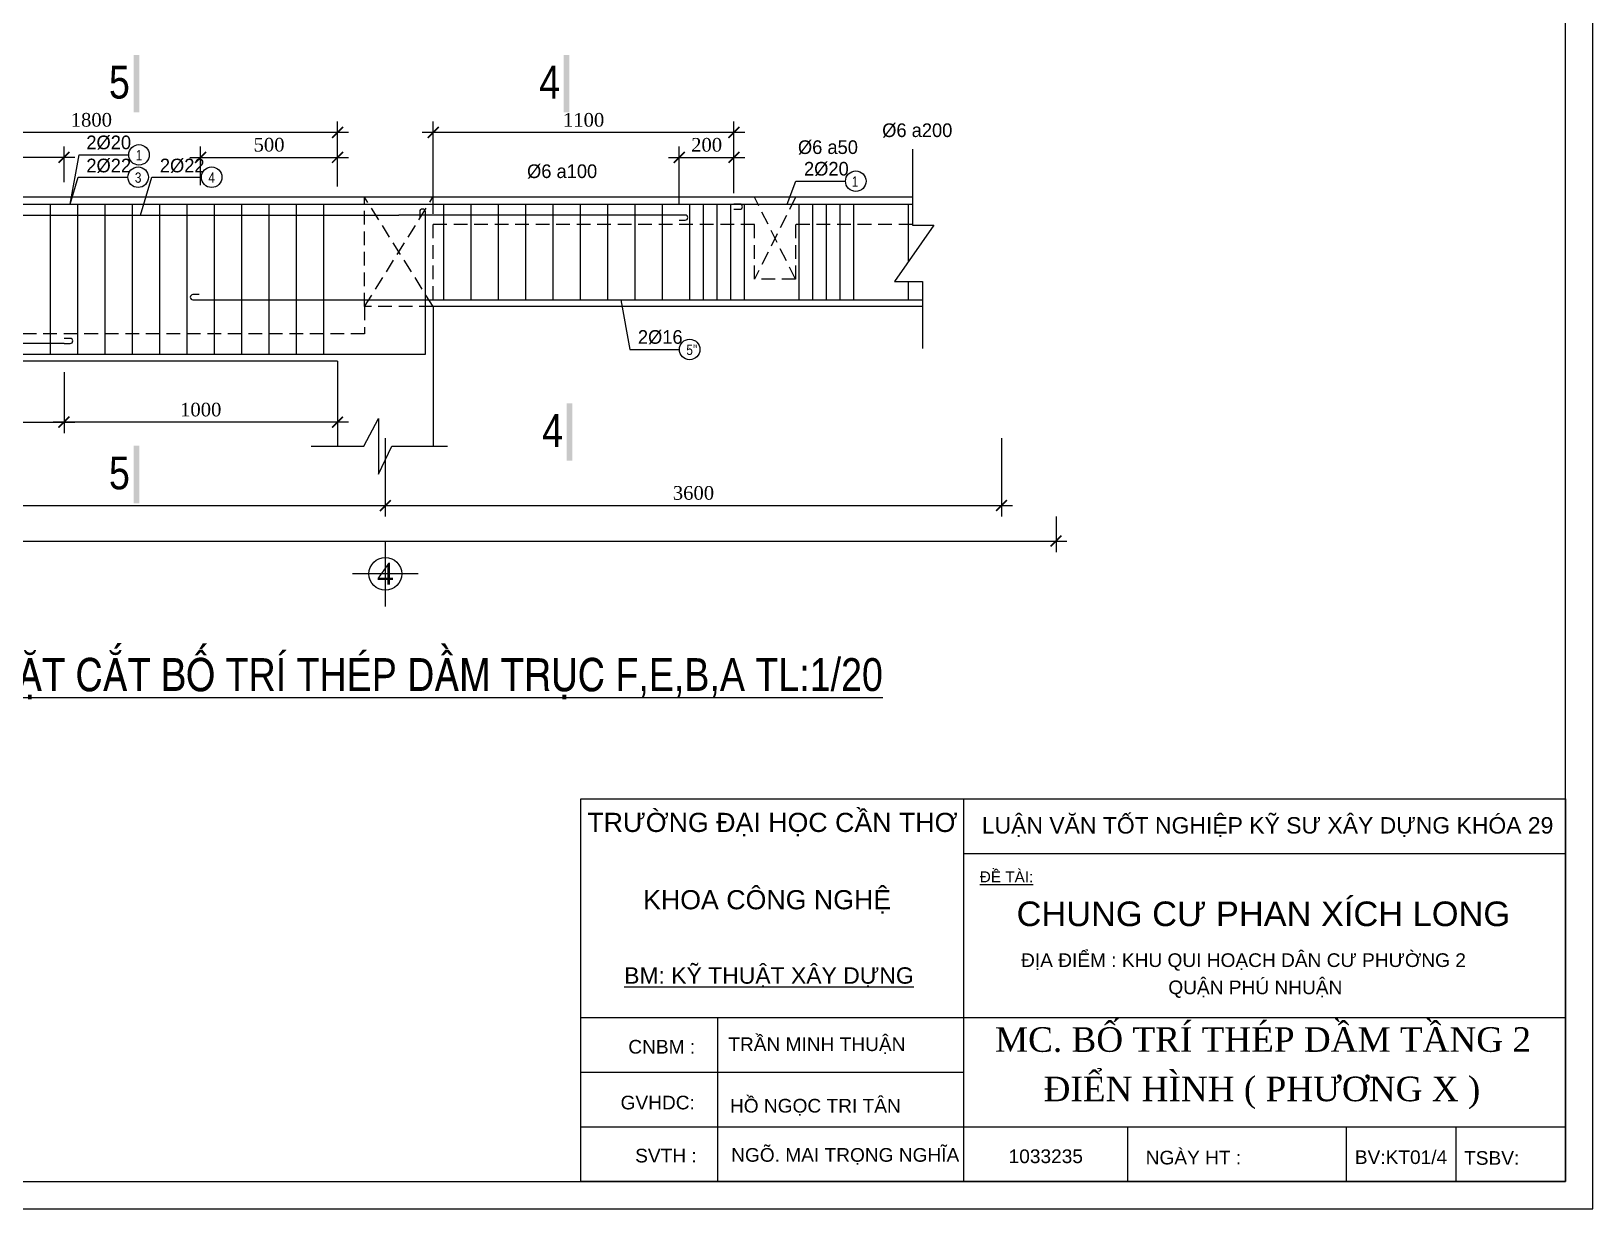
# Model space of a CAD drawing. Extents: x 394 to 4072, y -2056 to 755.
# Drawn here: x 2791.2 to 3076.7, y 158.3 to 373.8 of the extents above; entities that cross this region are included whole.
import ezdxf
from ezdxf.enums import TextEntityAlignment as Align

# ---------------------------------------------------------------- set-up
doc = ezdxf.new("R2010")
doc.units = 0
doc.header["$MEASUREMENT"] = 0
doc.linetypes.add('CENTER2', pattern=[1.125, 0.75, -0.125, 0.125, -0.125])
doc.linetypes.add('HIDDEN', pattern=[0.375, 0.25, -0.125])
doc.layers.get('0').update_dxf_attribs({"linetype": 'CONTINUOUS'})
doc.layers.get('DEFPOINTS').update_dxf_attribs({"linetype": 'CONTINUOUS'})
for name, color, linetype in [('DAI', 3, 'CONTINUOUS'), ('DIM', 1, 'CONTINUOUS'), ('DUT', 7, 'CENTER2'), ('MOTAAR', 1, 'CONTINUOUS'), ('TEXT', 7, 'CONTINUOUS'), ('THEP', 6, 'CONTINUOUS'), ('TU1', 9, 'CONTINUOUS'), ('TUONG', 7, 'CONTINUOUS')]:
    doc.layers.add(name, color=color, linetype=linetype)
doc.styles.add('DIM-NEW', font='')
doc.styles.add('style1', font='')
doc.styles.add('T2', font='')
doc.styles.add('VNI-HELVE', font='')
doc.styles.add('VNI-TIMES', font='')
doc.styles.get('DIM-NEW').set_extended_font_data('VNI-Helve-Condense')
doc.styles.get('style1').set_extended_font_data('VNI-Goudy')
doc.styles.get('T2').set_extended_font_data('VNI-Times')
doc.styles.get('VNI-HELVE').set_extended_font_data('VNI-Helve')
doc.styles.get('VNI-TIMES').set_extended_font_data('VNI-Times')
doc.dimstyles.new('TL20', dxfattribs={"dimtxt": 2.5, "dimasz": 2, "dimexe": 2, "dimexo": 2, "dimgap": 1, "dimtad": 1, "dimdec": 0, "dimlfac": 20, "dimzin": 0, "dimdsep": 46, "dimtxsty": 'T2', "dimblk": 'ARCHTICK', "dimcen": 2.5, "dimdle": 2, "dimclrd": 1, "dimclre": 1, "dimclrt": 2, "dimadec": 0, "dimazin": 0, "dimtfac": 1, "dimtdec": 0, "dimtix": 1, "dimtofl": 0, "dimtmove": 0, "dimatfit": 0, "dimldrblk": 'ARCHTICK', "dimfxl": 1, "dimtolj": 1, "dimtzin": 0, "dimlwd": -1, "dimlwe": -1, "dimarcsym": 0})

# ---------------------------------------------------------------- blocks, each defined once
blk = doc.blocks.new('truc2')
at = {"layer": 'MOTAAR'}
for p, q in [((0, -15), (0, 0)), ((7.5, -7.5), (-7.5, -7.5))]:
    blk.add_line(p, q, dxfattribs=at)
blk.add_lwpolyline([(0, -3.5), (0, -1.84)], dxfattribs=at)
blk.add_circle((0, -7.5), 3.75, dxfattribs=at)
at = {"layer": 'TEXT', "style": 'T2'}
blk.add_attdef('1', text='', height=5, dxfattribs=at).set_placement((0, -7.5), align=Align.MIDDLE_CENTER)
blk = doc.blocks.new('_ARCHTICK')
at = {"color": 0, "linetype": 'ByBlock', "const_width": 0.15}
blk.add_lwpolyline([(-0.5, -0.5), (0.5, 0.5)], dxfattribs=at)
blk = doc.blocks.new('*D26')
at = {"layer": 'DEFPOINTS', "color": 0, "transparency": 16777216}
for p in [(2757.15, 355.25), (2847.15, 343.38), (2757.15, 342.13)]:
    blk.add_point(p, dxfattribs=at)
at = {"layer": 'TUONG', "color": 1, "transparency": 16777216}
for p, q in [((2757.15, 344.13), (2757.15, 357.25)), ((2847.15, 345.38), (2847.15, 357.25)), ((2849.15, 355.25), (2755.15, 355.25))]:
    blk.add_line(p, q, dxfattribs=at)
at = {"layer": 'TUONG', "color": 1, "transparency": 16777216, "xscale": 2, "yscale": 2, "zscale": 2, "rotation": 180}
blk.add_blockref('_ARCHTICK', (2757.15, 355.25), dxfattribs=at)
at = {"layer": 'TUONG', "color": 1, "transparency": 16777216, "xscale": 2, "yscale": 2, "zscale": 2}
blk.add_blockref('_ARCHTICK', (2847.15, 355.25), dxfattribs=at)
at = {"layer": 'TUONG', "color": 2, "transparency": 16777216, "insert": (2802.15, 357.53), "char_height": 2.5, "attachment_point": 5, "style": 'T2'}
blk.add_mtext('\\A1;1800', dxfattribs=at)
blk = doc.blocks.new('*D25')
at = {"layer": 'DEFPOINTS', "color": 0, "transparency": 16777216}
for p in [(2847.15, 350.68), (2847.15, 345.58), (2822.13, 343.58)]:
    blk.add_point(p, dxfattribs=at)
at = {"layer": 'TUONG', "color": 1, "transparency": 16777216}
for p, q in [((2822.13, 345.58), (2822.13, 352.68)), ((2847.15, 347.58), (2847.15, 352.68)), ((2820.13, 350.68), (2849.15, 350.68))]:
    blk.add_line(p, q, dxfattribs=at)
at = {"layer": 'TUONG', "color": 1, "transparency": 16777216, "xscale": 2, "yscale": 2, "zscale": 2, "rotation": 180}
blk.add_blockref('_ARCHTICK', (2822.13, 350.68), dxfattribs=at)
at = {"layer": 'TUONG', "color": 1, "transparency": 16777216, "xscale": 2, "yscale": 2, "zscale": 2}
blk.add_blockref('_ARCHTICK', (2847.15, 350.68), dxfattribs=at)
at = {"layer": 'TUONG', "color": 2, "transparency": 16777216, "insert": (2834.64, 352.98), "char_height": 2.5, "attachment_point": 5, "style": 'T2'}
blk.add_mtext('\\A1;500', dxfattribs=at)
blk = doc.blocks.new('*D24')
at = {"layer": 'DEFPOINTS', "color": 0, "transparency": 16777216}
for p in [(2864.65, 355.25), (2919.65, 342.13), (2864.65, 338.38)]:
    blk.add_point(p, dxfattribs=at)
at = {"layer": 'TUONG', "color": 1, "transparency": 16777216}
for p, q in [((2864.65, 340.38), (2864.65, 357.25)), ((2919.65, 344.13), (2919.65, 357.25)), ((2921.65, 355.25), (2862.65, 355.25))]:
    blk.add_line(p, q, dxfattribs=at)
at = {"layer": 'TUONG', "color": 1, "transparency": 16777216, "xscale": 2, "yscale": 2, "zscale": 2, "rotation": 180}
blk.add_blockref('_ARCHTICK', (2864.65, 355.25), dxfattribs=at)
at = {"layer": 'TUONG', "color": 1, "transparency": 16777216, "xscale": 2, "yscale": 2, "zscale": 2}
blk.add_blockref('_ARCHTICK', (2919.65, 355.25), dxfattribs=at)
at = {"layer": 'TUONG', "color": 2, "transparency": 16777216, "insert": (2892.15, 357.53), "char_height": 2.5, "attachment_point": 5, "style": 'T2'}
blk.add_mtext('\\A1;1100', dxfattribs=at)
blk = doc.blocks.new('*D23')
at = {"layer": 'DEFPOINTS', "color": 0, "transparency": 16777216}
for p in [(2919.65, 350.68), (2909.65, 340.13), (2919.65, 342.13)]:
    blk.add_point(p, dxfattribs=at)
at = {"layer": 'TUONG', "color": 1, "transparency": 16777216}
for p, q in [((2909.65, 342.13), (2909.65, 352.68)), ((2919.65, 344.13), (2919.65, 352.68)), ((2907.65, 350.68), (2921.65, 350.68))]:
    blk.add_line(p, q, dxfattribs=at)
at = {"layer": 'TUONG', "color": 1, "transparency": 16777216, "xscale": 2, "yscale": 2, "zscale": 2, "rotation": 180}
blk.add_blockref('_ARCHTICK', (2909.65, 350.68), dxfattribs=at)
at = {"layer": 'TUONG', "color": 1, "transparency": 16777216, "xscale": 2, "yscale": 2, "zscale": 2}
blk.add_blockref('_ARCHTICK', (2919.65, 350.68), dxfattribs=at)
at = {"layer": 'TUONG', "color": 2, "transparency": 16777216, "insert": (2914.65, 352.96), "char_height": 2.5, "attachment_point": 5, "style": 'T2'}
blk.add_mtext('\\A1;200', dxfattribs=at)
blk = doc.blocks.new('*D21')
at = {"layer": 'DEFPOINTS', "color": 0, "transparency": 16777216}
for p in [(2797.15, 313.38), (2847.15, 313.38), (2797.15, 302.24)]:
    blk.add_point(p, dxfattribs=at)
at = {"layer": 'TUONG', "color": 1, "transparency": 16777216}
for p, q in [((2797.15, 311.38), (2797.15, 300.24)), ((2847.15, 311.38), (2847.15, 300.24)), ((2849.15, 302.24), (2795.15, 302.24))]:
    blk.add_line(p, q, dxfattribs=at)
at = {"layer": 'TUONG', "color": 1, "transparency": 16777216, "xscale": 2, "yscale": 2, "zscale": 2, "rotation": 180}
blk.add_blockref('_ARCHTICK', (2797.15, 302.24), dxfattribs=at)
at = {"layer": 'TUONG', "color": 1, "transparency": 16777216, "xscale": 2, "yscale": 2, "zscale": 2}
blk.add_blockref('_ARCHTICK', (2847.15, 302.24), dxfattribs=at)
at = {"layer": 'TUONG', "color": 2, "transparency": 16777216, "insert": (2822.15, 304.52), "char_height": 2.5, "attachment_point": 5, "style": 'T2'}
blk.add_mtext('\\A1;1000', dxfattribs=at)
blk = doc.blocks.new('*D20')
at = {"layer": 'DEFPOINTS', "color": 0, "transparency": 16777216}
for p in [(2614.65, 311.38), (2797.15, 311.38), (2797.15, 302.24)]:
    blk.add_point(p, dxfattribs=at)
at = {"layer": 'TUONG', "color": 1, "transparency": 16777216}
for p, q in [((2614.65, 309.38), (2614.65, 300.24)), ((2797.15, 309.38), (2797.15, 300.24)), ((2612.65, 302.24), (2799.15, 302.24))]:
    blk.add_line(p, q, dxfattribs=at)
at = {"layer": 'TUONG', "color": 1, "transparency": 16777216, "xscale": 2, "yscale": 2, "zscale": 2, "rotation": 180}
blk.add_blockref('_ARCHTICK', (2614.65, 302.24), dxfattribs=at)
at = {"layer": 'TUONG', "color": 1, "transparency": 16777216, "xscale": 2, "yscale": 2, "zscale": 2}
blk.add_blockref('_ARCHTICK', (2797.15, 302.24), dxfattribs=at)
at = {"layer": 'TUONG', "color": 2, "transparency": 16777216, "insert": (2705.9, 304.54), "char_height": 2.5, "attachment_point": 5, "style": 'T2'}
blk.add_mtext('\\A1;3650', dxfattribs=at)
blk = doc.blocks.new('*D18')
at = {"layer": 'DEFPOINTS', "color": 0, "transparency": 16777216}
for p in [(2767.15, 350.68), (2767.15, 344.13), (2797.15, 344.13)]:
    blk.add_point(p, dxfattribs=at)
at = {"layer": 'TUONG', "color": 1, "transparency": 16777216}
for p, q in [((2767.15, 346.13), (2767.15, 352.68)), ((2797.15, 346.13), (2797.15, 352.68)), ((2799.15, 350.68), (2765.15, 350.68))]:
    blk.add_line(p, q, dxfattribs=at)
at = {"layer": 'TUONG', "color": 1, "transparency": 16777216, "xscale": 2, "yscale": 2, "zscale": 2, "rotation": 180}
blk.add_blockref('_ARCHTICK', (2767.15, 350.68), dxfattribs=at)
at = {"layer": 'TUONG', "color": 1, "transparency": 16777216, "xscale": 2, "yscale": 2, "zscale": 2}
blk.add_blockref('_ARCHTICK', (2797.15, 350.68), dxfattribs=at)
at = {"layer": 'TUONG', "color": 2, "transparency": 16777216, "insert": (2782.15, 352.98), "char_height": 2.5, "attachment_point": 5, "style": 'T2'}
blk.add_mtext('\\A1;600', dxfattribs=at)
blk = doc.blocks.new('*D14')
at = {"layer": 'DEFPOINTS', "color": 0, "transparency": 16777216}
for p in [(2705.9, 301.31), (2855.9, 301.31), (2855.9, 286.97)]:
    blk.add_point(p, dxfattribs=at)
at = {"layer": 'TUONG', "color": 1, "transparency": 16777216}
for p, q in [((2705.9, 299.31), (2705.9, 284.97)), ((2855.9, 299.31), (2855.9, 284.97)), ((2703.9, 286.97), (2857.9, 286.97))]:
    blk.add_line(p, q, dxfattribs=at)
at = {"layer": 'TUONG', "color": 1, "transparency": 16777216, "xscale": 2, "yscale": 2, "zscale": 2, "rotation": 180}
blk.add_blockref('_ARCHTICK', (2705.9, 286.97), dxfattribs=at)
at = {"layer": 'TUONG', "color": 1, "transparency": 16777216, "xscale": 2, "yscale": 2, "zscale": 2}
blk.add_blockref('_ARCHTICK', (2855.9, 286.97), dxfattribs=at)
at = {"layer": 'TUONG', "color": 2, "transparency": 16777216, "insert": (2780.9, 289.25), "char_height": 2.5, "attachment_point": 5, "style": 'T2'}
blk.add_mtext('\\A1;3000', dxfattribs=at)
blk = doc.blocks.new('*D13')
at = {"layer": 'DEFPOINTS', "color": 0, "transparency": 16777216}
for p in [(2855.9, 301.31), (2968.57, 301.31), (2968.57, 286.97)]:
    blk.add_point(p, dxfattribs=at)
at = {"layer": 'TUONG', "color": 1, "transparency": 16777216}
for p, q in [((2855.9, 299.31), (2855.9, 284.97)), ((2968.57, 299.31), (2968.57, 284.97)), ((2853.9, 286.97), (2970.57, 286.97))]:
    blk.add_line(p, q, dxfattribs=at)
at = {"layer": 'TUONG', "color": 1, "transparency": 16777216, "xscale": 2, "yscale": 2, "zscale": 2, "rotation": 180}
blk.add_blockref('_ARCHTICK', (2855.9, 286.97), dxfattribs=at)
at = {"layer": 'TUONG', "color": 1, "transparency": 16777216, "xscale": 2, "yscale": 2, "zscale": 2}
blk.add_blockref('_ARCHTICK', (2968.57, 286.97), dxfattribs=at)
at = {"layer": 'TUONG', "color": 2, "transparency": 16777216, "insert": (2912.24, 289.27), "char_height": 2.5, "attachment_point": 5, "style": 'T2'}
blk.add_mtext('\\A1;3600', dxfattribs=at)
blk = doc.blocks.new('*D12')
at = {"layer": 'DEFPOINTS', "color": 0, "transparency": 16777216}
for p in [(2261.42, 286.97), (2978.53, 286.97), (2978.53, 280.48)]:
    blk.add_point(p, dxfattribs=at)
at = {"layer": 'TUONG', "color": 1, "transparency": 16777216}
for p, q in [((2261.42, 284.97), (2261.42, 278.48)), ((2978.53, 284.97), (2978.53, 278.48)), ((2259.42, 280.48), (2980.53, 280.48))]:
    blk.add_line(p, q, dxfattribs=at)
at = {"layer": 'TUONG', "color": 1, "transparency": 16777216, "xscale": 2, "yscale": 2, "zscale": 2, "rotation": 180}
blk.add_blockref('_ARCHTICK', (2261.42, 280.48), dxfattribs=at)
at = {"layer": 'TUONG', "color": 1, "transparency": 16777216, "xscale": 2, "yscale": 2, "zscale": 2}
blk.add_blockref('_ARCHTICK', (2978.53, 280.48), dxfattribs=at)
at = {"layer": 'TUONG', "color": 2, "transparency": 16777216, "insert": (2619.98, 282.78), "char_height": 2.5, "attachment_point": 5, "style": 'T2'}
blk.add_mtext('\\A1;27600', dxfattribs=at)

msp = doc.modelspace()

# ---------------------------------------------------------------- linework, layer by layer
at = {"layer": 'DAI'}
for p, q in [((2794.687, 314.63), (2794.687, 342.13)), ((2799.687, 314.63), (2799.687, 342.13)), ((2804.687, 314.63), (2804.687, 342.13)), ((2809.687, 314.63), (2809.687, 342.13)), ((2814.687, 314.63), (2814.687, 342.13)), ((2819.687, 314.63), (2819.687, 342.13)), ((2824.687, 314.63), (2824.687, 342.13)), ((2829.687, 314.63), (2829.687, 342.13)), ((2834.687, 314.63), (2834.687, 342.13)), ((2839.687, 314.63), (2839.687, 342.13)), ((2844.687, 314.63), (2844.687, 342.13)), ((2866.588, 324.63), (2866.588, 342.13)), ((2871.588, 324.63), (2871.588, 342.13)), ((2876.588, 324.63), (2876.588, 342.13)), ((2881.588, 324.63), (2881.588, 342.13)), ((2886.588, 324.63), (2886.588, 342.13)), ((2891.588, 324.63), (2891.588, 342.13)), ((2896.588, 324.63), (2896.588, 342.13)), ((2901.588, 324.63), (2901.588, 342.13)), ((2906.588, 324.63), (2906.588, 342.13)), ((2911.588, 324.63), (2911.588, 342.13)), ((2914.088, 324.63), (2914.088, 342.13)), ((2916.588, 324.63), (2916.588, 342.13)), ((2919.088, 324.63), (2919.088, 342.13)), ((2921.588, 324.63), (2921.588, 342.13)), ((2931.588, 324.63), (2931.588, 342.13)), ((2934.088, 324.63), (2934.088, 342.13)), ((2936.588, 324.63), (2936.588, 342.13)), ((2939.088, 324.63), (2939.088, 342.13)), ((2941.588, 324.63), (2941.588, 342.13)), ((2951.588, 331.724), (2951.588, 342.13)), ((2951.588, 324.63), (2951.588, 327.972))]:
    msp.add_line(p, q, dxfattribs=at)
at = {"layer": 'DUT', "linetype": 'HIDDEN', "ltscale": 10}
for p, q in [((2852.116, 323.38), (2864.616, 343.38)), ((2864.654, 323.38), (2852.116, 343.38)), ((2930.904, 343.38), (2923.404, 328.38)), ((2930.904, 328.38), (2923.404, 343.38))]:
    msp.add_line(p, q, dxfattribs=at)
for points in [[(2952.263, 338.38), (2930.904, 338.38), (2930.904, 328.38), (2923.404, 328.38), (2923.404, 338.38), (2864.616, 338.38), (2864.616, 323.38), (2852.116, 323.38), (2852.116, 343.38)], [(2852.116, 323.38), (2852.116, 318.38), (2710.904, 318.38), (2710.904, 328.38), (2700.904, 328.38), (2700.904, 318.38), (2559.654, 318.38), (2559.654, 323.44)]]:
    msp.add_lwpolyline(points, dxfattribs=at)
at = {"layer": 'TEXT', "ltscale": 10}
msp.add_lwpolyline([(2235.669, 158.319), (3076.669, 158.319), (3076.669, 752.319), (2235.669, 752.319)], close=True, dxfattribs=at)
for points in [[(2809.862, 358.902), (2810.912, 358.902), (2809.862, 369.402), (2810.912, 369.402)], [(2888.517, 358.902), (2889.567, 358.902), (2888.517, 369.402), (2889.567, 369.402)], [(2889.056, 295.18), (2890.106, 295.18), (2889.056, 305.68), (2890.106, 305.68)], [(2809.862, 287.412), (2810.912, 287.412), (2809.862, 297.912), (2810.912, 297.912)]]:
    msp.add_trace(points, dxfattribs=at)
at = {"layer": 'THEP', "ltscale": 10}
for p, q in [((2961.669, 163.319), (2961.669, 233.319)), ((2961.669, 223.319), (3071.669, 223.319)), ((2891.669, 193.319), (3071.669, 193.319)), ((2916.669, 163.319), (2916.669, 193.319)), ((2891.669, 183.319), (2961.669, 183.319)), ((2891.669, 173.319), (3071.669, 173.319)), ((2991.669, 163.319), (2991.669, 173.319)), ((3031.669, 163.319), (3031.669, 173.319)), ((3051.669, 163.319), (3051.669, 173.319))]:
    msp.add_line(p, q, dxfattribs=at)
for points in [[(2240.669, 163.319), (3071.669, 163.319), (3071.669, 747.319), (2240.669, 747.319)], [(3071.669, 163.319), (2891.669, 163.319), (2891.669, 233.319), (3071.669, 233.319)]]:
    msp.add_lwpolyline(points, close=True, dxfattribs=at)
for points in [[(2481.675, 342.13), (2952.263, 342.13)], [(2767.154, 340.13), (2858.366, 340.13)], [(2909.616, 340.13), (2858.366, 340.13)], [(2797.154, 316.63), (2705.904, 316.63)]]:
    msp.add_lwpolyline(points, dxfattribs=at)
for points in [[(2862.241, 339.678), (2862.241, 340.806, -1), (2863.178, 340.806), (2863.178, 339.399), (2863.178, 314.63), (2822.459, 314.63), (2705.904, 314.63)], [(2909.616, 339.192), (2910.743, 339.192, 1), (2910.743, 340.13), (2909.616, 340.13)], [(2919.616, 341.192), (2920.743, 341.192, 1), (2920.743, 342.13), (2919.616, 342.13)], [(2821.837, 325.567), (2820.71, 325.567, 1), (2820.71, 324.63), (2824.51, 324.63), (2954.105, 324.63)], [(2797.154, 316.63), (2798.281, 316.63, 1), (2798.281, 317.567), (2797.154, 317.567)]]:
    msp.add_lwpolyline(points, format="xyb", dxfattribs=at)
at = {"layer": 'TU1', "lineweight": -2, "ltscale": 10}
for points in [[(2798.296, 342.13), (2799.912, 351.137), (2808.987, 351.137)], [(2798.296, 342.13), (2799.757, 347.046), (2808.832, 347.046)], [(2811.139, 340.13), (2813.195, 347.046), (2822.27, 347.046)], [(2929.35, 342.13), (2930.966, 346.319), (2940.042, 346.319)], [(2898.976, 324.63), (2900.592, 315.538), (2909.667, 315.538)]]:
    msp.add_lwpolyline(points, dxfattribs=at)
at = {"layer": 'TU1', "ltscale": 10}
for centre in [(2810.862, 351.137), (2810.707, 347.046), (2824.145, 347.046), (2941.917, 346.319), (2911.542, 315.538)]:
    msp.add_circle(centre, 1.875, dxfattribs=at)
at = {"layer": 'TUONG'}
for p, q in [((2952.263, 343.38), (2481.675, 343.38)), ((2954.105, 323.38), (2864.654, 323.38)), ((2864.654, 323.38), (2864.654, 297.821)), ((2847.154, 313.38), (2564.654, 313.38)), ((2847.154, 313.38), (2847.154, 297.821))]:
    msp.add_line(p, q, dxfattribs=at)
for points in [[(2952.263, 352.161), (2952.263, 338.307), (2956.179, 338.307), (2948.972, 327.972), (2954.105, 327.972), (2954.105, 315.719)], [(2842.32, 297.821), (2851.988, 297.821), (2854.643, 302.904), (2854.643, 292.738), (2857.077, 297.821), (2867.29, 297.821)]]:
    msp.add_lwpolyline(points, dxfattribs=at)

# ---------------------------------------------------------------- block references
at = {"layer": 'DIM', "ltscale": 10, "xscale": 0.8000000000000002, "yscale": 0.8000000000000002, "zscale": 0.8000000000000002}
msp.add_blockref('truc2', (2855.904, 280.481), dxfattribs=at).add_auto_attribs({'1': '4'})

# ---------------------------------------------------------------- texts
at = {"layer": 'TEXT', "ltscale": 10}
for s, height, style, p in [('5', 6, 'DIM-NEW', (2805.369, 361.443)), ('4', 6, 'DIM-NEW', (2884.023, 361.443)), ('%%2546 a200', 2.5, 'style1', (2946.75, 354.398)), ('2%%25420', 2.5, 'style1', (2801.237, 352.168)), ('1', 1.875, 'DIM-NEW', (2810.26, 350.13)), ('%%2546 a50', 2.5, 'style1', (2931.345, 351.298)), ('2%%25422', 2.5, 'style1', (2801.237, 347.941)), ('2%%25422', 2.5, 'style1', (2814.676, 347.941)), ('%%2546 a100', 2.5, 'style1', (2881.815, 346.898)), ('2%%25420', 2.5, 'style1', (2932.452, 347.35)), ('3', 1.875, 'DIM-NEW', (2810.105, 346.04)), ('4', 1.875, 'DIM-NEW', (2823.543, 346.04)), ('1', 1.875, 'DIM-NEW', (2941.185, 345.313)), ('2%%25416', 2.5, 'style1', (2902.078, 316.57)), ("5''", 1.875, 'DIM-NEW', (2910.94, 314.532)), ('4', 6, 'DIM-NEW', (2884.563, 297.721)), ('5', 6, 'DIM-NEW', (2805.369, 289.953))]:
    msp.add_text(s, height=height, dxfattribs=dict(at, style=style)).set_placement(p)
at = {"layer": 'TEXT', "style": 'DIM-NEW'}
msp.add_text('%%UMAËT CAÉT BOÁ TRÍ THEÙP DAÀM TRUÏC F,E,B,A TL:1/20', height=6, dxfattribs=at).set_placement((2782.914, 253.059))
at = {"layer": 'TEXT', "color": 7, "style": 'VNI-TIMES'}
for s, insert, char_height, width, attachment_point in [('{\\fVNI-Helve|b0|i0|c0|p2;TRÖÔØNG ÑAÏI HOÏC CAÀN THÔ\\H1.333x;}', (2926.676, 230.761), 3.5, 69.6475, 2), ('{\\fVNI-Helve|b0|i0|c0|p2;LUAÄN VAÊN TOÁT NGHIEÄP KYÕ SÖ XAÂY DÖÏNG KHOÙA 29}', (3017.215, 228.142), 3, 114.35126, 5), ('{\\fVNI-Helve|b0|i0|c0|p2;KHOA COÂNG NGHEÄ}', (2925.707, 216.615), 3.5, 69.6475, 2), ('\\fVNI-Helve|b0|i0|c0|p2;CNBM :', (2906.443, 187.946), 2.5, 26.65726, 5), ('{\\fVNI-Helve|b0|i0|c0|p2;TRAÀN MINH THUAÄN}', (2934.805, 188.15), 2.5, 41.25478, 5), (' \\fVNI-Helve|b0|i0|c0|p2;   GVHDC:', (2903.775, 177.738), 2.5, 26.65726, 5), ('\\fVNI-Helve|b0|i0|c0|p2;SVTH :', (2907.21, 168.028), 2.5, 26.65726, 5)]:
    msp.add_mtext(s, dxfattribs=dict(at, insert=insert, char_height=char_height, width=width, attachment_point=attachment_point))
at = {"layer": 'TEXT', "attachment_point": 1}
for s, insert, char_height, width, style in [('\\fVNI-Helve|b0|i0|c0|p2;\\LÑEÀ TAØI:', (2964.596, 220.056), 2, 12.57188, 'VNI-TIMES'), ('{\\fVNI-Helve|b0|i0|c0|p2;CHUNG CÖ PHAN XÍCH LONG}', (2971.319, 214.538), 4.5, 104.63729, 'VNI-TIMES'), ('ÑÒA ÑIEÅM : KHU QUI HOAÏCH DAÂN CÖ PHÖÔØNG 2', (2972.138, 205.057), 2.5, 98.2032, 'VNI-HELVE'), ('{\\fVNI-Helve|b0|i0|c0|p2;\\LBM: KYÕ THUAÄT XAÂY DÖÏNG}', (2899.571, 202.499), 3, 57.4, 'VNI-TIMES'), ('QUAÄN PHUÙ NHUAÄN', (2999.064, 200.084), 2.5, 47.51768, 'VNI-HELVE'), ('MC. BOÁ TRÍ THEÙP DAÀM TAÀNG 2 ', (2967.388, 191.536), 4.5, 104.63729, 'VNI-TIMES'), ('ÑIEÅN HÌNH ( PHÖÔNG X )', (2976.258, 182.501), 4.5, 104.63729, 'VNI-TIMES'), ('{\\fVNI-Helve|b0|i0|c0|p2;HOÀ NGOÏC TRI TAÂN}', (2918.915, 178.425), 2.5, 43.22578, 'VNI-TIMES'), ('\\pt37.5;{\\fVNI-Helve|b0|i0|c0|p2;NGÕ. MAI TROÏNG NGHÓA}', (2919.133, 169.424), 2.5, 54.20588, 'VNI-TIMES'), ('1033235', (2969.859, 169.176), 2.5, 26.70423, 'VNI-HELVE'), ('NGAØY HT :', (2994.923, 168.937), 2.5, 35.0493, 'VNI-HELVE'), ('BV:KT01/4', (3033.163, 169.012), 2.5, 17.57472, 'VNI-HELVE'), ('TSBV:', (3053.142, 168.862), 2.5, 17.57472, 'VNI-HELVE')]:
    msp.add_mtext(s, dxfattribs=dict(at, insert=insert, char_height=char_height, width=width, style=style))

# ---------------------------------------------------------------- dimensions: what is measured, and where the dimension line sits
at = {"layer": 'TUONG'}
for base, p1, p2, picture, middle in [((2757.154, 355.252), (2847.154, 343.38), (2757.154, 342.13), '*D26', (2802.154, 357.532)), ((2864.654, 355.252), (2919.654, 342.13), (2864.654, 338.38), '*D24', (2892.154, 357.532)), ((2919.654, 350.684), (2909.654, 340.13), (2919.654, 342.13), '*D23', (2914.654, 352.963)), ((2797.154, 302.242), (2847.154, 313.38), (2797.154, 313.38), '*D21', (2822.154, 304.522))]:
    dim = msp.add_linear_dim(base=base, p1=p1, p2=p2, angle=180, dimstyle='TL20', dxfattribs=at)
    dim.commit()
    dim.dimension.update_dxf_attribs({"geometry": picture, "text_midpoint": middle})
for base, p1, p2, picture, middle in [((2767.154, 350.684), (2797.154, 344.13), (2767.154, 344.13), '*D18', (2782.154, 352.978)), ((2797.154, 302.242), (2614.654, 311.38), (2797.154, 311.38), '*D20', (2705.904, 304.542))]:
    dim = msp.add_linear_dim(base=base, p1=p1, p2=p2, dimstyle='TL20', dxfattribs=at)
    dim.commit()
    dim.dimension.update_dxf_attribs({"geometry": picture, "text_midpoint": middle})
dim = msp.add_linear_dim(base=(2847.154, 350.684), p1=(2822.126, 343.576), p2=(2847.154, 345.576), angle=180, text='500', dimstyle='TL20', dxfattribs=at)
dim.commit()
dim.dimension.update_dxf_attribs({"geometry": '*D25', "text_midpoint": (2834.64, 352.984)})
dim = msp.add_linear_dim(base=(2855.904, 286.973), p1=(2705.904, 301.306), p2=(2855.904, 301.306), dimstyle='TL20', override={"dimtmove": 1}, dxfattribs=at)
dim.commit()
dim.dimension.update_dxf_attribs({"geometry": '*D14', "text_midpoint": (2780.904, 289.253)})
dim = msp.add_linear_dim(base=(2968.574, 286.973), p1=(2855.904, 301.306), p2=(2968.574, 301.306), text='3600', dimstyle='TL20', override={"dimtmove": 1}, dxfattribs=at)
dim.commit()
dim.dimension.update_dxf_attribs({"geometry": '*D13', "text_midpoint": (2912.239, 289.268)})
dim = msp.add_linear_dim(base=(2978.53, 280.481), p1=(2261.421, 286.973), p2=(2978.53, 286.973), text='27600', dimstyle='TL20', dxfattribs=at)
dim.commit()
dim.dimension.update_dxf_attribs({"geometry": '*D12', "text_midpoint": (2619.975, 282.775)})

doc.saveas('drawing.dxf')
